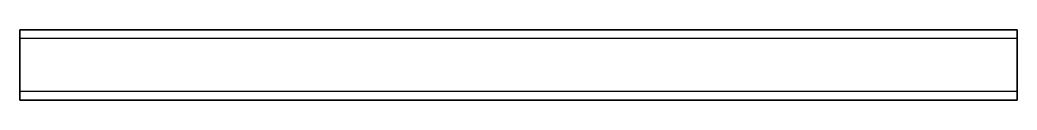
# Model space of a CAD drawing. Header units: millimetres. Extents: x 0 to 570, y 0 to 40.
import ezdxf

# ---------------------------------------------------------------- set-up
doc = ezdxf.new("R2010")
doc.units = ezdxf.units.MM
doc.layers.add('SIMUMAK Visible (ISO)', color=7, linetype='Continuous', lineweight=35)
doc.layers.add('SIMUMAK Visible Narrow (ISO)', color=7, linetype='Continuous', lineweight=25)

# ---------------------------------------------------------------- blocks, each defined once
blk = doc.blocks.new('SIL-027-TUBS-01_Sheet_4_2619A')
at = {"layer": 'SIMUMAK Visible (ISO)'}
for p, q in [((-284.75, 15), (-284.75, 20)), ((284.75, 20), (-284.75, 20)), ((284.75, 15), (284.75, 20)), ((-284.75, 15), (-284.75, -15)), ((284.75, 15), (284.75, -15)), ((-284.75, -20), (-284.75, -15)), ((284.75, -20), (284.75, -15)), ((284.75, -20), (-284.75, -20))]:
    blk.add_line(p, q, dxfattribs=at)
at = {"layer": 'SIMUMAK Visible Narrow (ISO)'}
for p, q in [((284.75, 15), (-284.75, 15)), ((284.75, -15), (-284.75, -15))]:
    blk.add_line(p, q, dxfattribs=at)

msp = doc.modelspace()

# ---------------------------------------------------------------- block references
msp.add_blockref('SIL-027-TUBS-01_Sheet_4_2619A', (284.75, 20))

doc.saveas('drawing.dxf')
